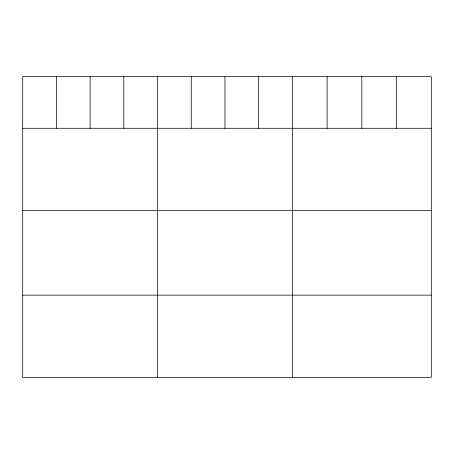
<?xml version="1.0" encoding="UTF-8"?>
<svg xmlns="http://www.w3.org/2000/svg" width="454" height="454" viewBox="0 0 454 454"><rect width="100%" height="100%" fill="white"/><g stroke="black" fill="none" stroke-linecap="round" stroke-linejoin="round"><path stroke-width="0.68" d="M431.3 128.283L431.3 377.325L22.7 377.325L22.7 76.675L431.3 76.675L431.3 128.283L22.7 128.283M22.7 210.463L431.3 210.463M22.7 295.14L431.3 295.14M396.569 76.675L396.569 128.283M361.838 76.675L361.838 128.283M327.107 76.675L327.107 128.283M292.376 76.675L292.376 377.325M258.666 76.675L258.666 128.283M224.957 76.675L224.957 128.283M191.248 76.675L191.248 128.283M157.538 76.675L157.538 377.325M123.828 76.675L123.828 128.283M90.119 76.675L90.119 128.283M56.41 76.675L56.41 128.283"/></g></svg>
